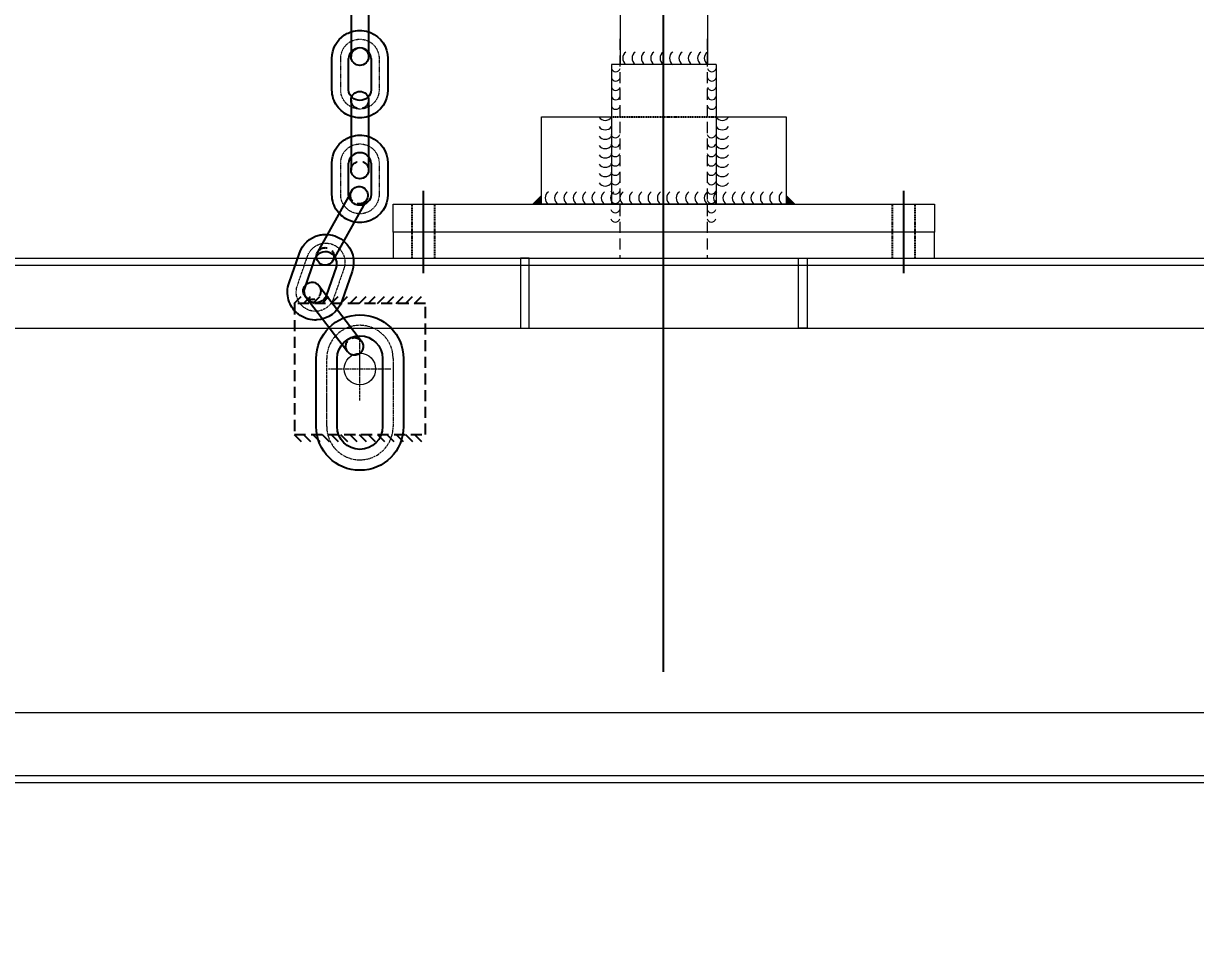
# Model space of a CAD drawing. Header units: inches. Extents: x 702888 to 852715, y 9845 to 271320.
# Drawn here: x 739352 to 740023, y 45810 to 46331 of the extents above; entities that cross this region are included whole.
import ezdxf

# ---------------------------------------------------------------- set-up
doc = ezdxf.new("R2010")
doc.units = ezdxf.units.IN
doc.header["$MEASUREMENT"] = 0
doc.header["$PDMODE"] = 34
for name, pattern in [('CENTER', [2, 1.25, -0.25, 0.25, -0.25]), ('Discontinu', [1, 0.636364, -0.363636]), ('GESTRICHELT2', [9.525, 6.35, -3.175]), ('HIDDEN', [9.525, 6.35, -3.175]), ('MITTE2', [725.805, 483.87, -80.645, 80.645, -80.645])]:
    doc.linetypes.add(name, pattern=pattern)
doc.layers.get('0').update_dxf_attribs({"lineweight": 5})
doc.layers.get('Defpoints').update_dxf_attribs({"lineweight": 5})
for name, color, linetype in [('ATS-MITTE', 1, 'MITTE2'), ('ATS-UNSICHTBAR', 1, 'Discontinu'), ('hl', 92, 'HIDDEN'), ('sl', 210, 'Continuous'), ('sm', 110, 'Continuous')]:
    doc.layers.add(name, color=color, linetype=linetype)
for name, color, linetype, lineweight in [('cl', 6, 'CENTER', 5), ('DUENN', 1, 'Continuous', 0), ('HIDDEN', 252, 'Continuous', 0), ('UNSICHTBAR', 1, 'GESTRICHELT2', 0)]:
    doc.layers.add(name, color=color, linetype=linetype, lineweight=lineweight)
doc.dimstyles.new('D1', dxfattribs={"dimscale": 66, "dimtxt": 2.5, "dimasz": 2.5, "dimexe": 1, "dimexo": 1, "dimgap": 1.25, "dimtad": 1, "dimdec": 0, "dimdsep": 46, "dimtxsty": 'Standard', "dimblk": 'OPEN30', "dimcen": 2.5, "dimclrd": 150, "dimclre": 150, "dimclrt": 140, "dimadec": 0, "dimazin": 0, "dimtfac": 1, "dimtdec": 0, "dimtmove": 0, "dimatfit": 3, "dimfxl": 1, "dimtfill": 1, "dimlwd": 13, "dimlwe": 13, "dimarcsym": 0})

# ---------------------------------------------------------------- blocks, each defined once
blk = doc.blocks.new('TH6U')
for p, q in [((937.91, -179.11), (13937.91, -179.11)), ((977.91, -219.11), (13897.91, -219.11)), ((977.91, -439.11), (13897.91, -439.11)), ((937.91, -479.11), (13937.91, -479.11))]:
    blk.add_line(p, q)
blk.add_lwpolyline([(2592.91, -164.11), (2282.91, -164.11), (2282.91, -179.11), (2592.91, -179.11)], close=True)
at = {"layer": 'HIDDEN'}
for p, q in [((941.91, -183.11), (13933.91, -183.11)), ((941.91, -475.11), (13933.91, -475.11))]:
    blk.add_line(p, q, dxfattribs=at)
blk = doc.blocks.new('A$C32147339')
for p, q in [((-5, 5), (-5, -35)), ((5, 5), (5, -35))]:
    blk.add_line(p, q)
for centre, start, end in [((0, 5), 0, 180), ((0, -35), 180, 0)]:
    blk.add_arc(centre, 5, start, end)
at = {"layer": 'hl'}
for centre, start, end in [((0, 5), 180, 0), ((0, -35), 0, 180)]:
    blk.add_arc(centre, 5, start, end, dxfattribs=at)
blk = doc.blocks.new('A$C0C3E4EC1')
for points in [[(0.1, 34, 0.081144), (-5, 33.2, 0.081144)], [(5, 33.2, 0.078104), (0.1, 34)], [(-6, 32.83, 0.305615), (-16, 18), (-16, 0, 0.305615), (-6, -14.83, 0.305615)], [(-5, 33.2, 0.016645), (-6, 32.83)], [(6, 32.83, 0.016645), (5, 33.2, 0.016645)], [(8.73, 31.41, 0.048173), (6, 32.83, 0.048173)], [(16, 0), (16, 18, 0.253707), (8.73, 31.41, 0.253707)], [(-6.5, 17.91, -0.936997), (6.5, 17.91)], [(-6.5, 0, 0.936997), (6.5, 0)], [(13, -9.32, 0.156804), (16, 0)], [(5.9, -14.87, 0.143757), (13, -9.32, 0.143757)], [(-6, -14.83, 0.016645), (-5, -15.2, 0.016645)], [(-5, -15.2, 0.003283), (-4.8, -15.26)], [(-4.8, -15.26, 0.156898), (5, -15.2, 0.156898)], [(5, -15.2, 0.014928), (5.9, -14.87)]]:
    blk.add_lwpolyline(points, format="xyb")
for points in [[(-6.5, 17.91), (-6.5, 0)], [(6.5, 0), (6.5, 17.91)]]:
    blk.add_lwpolyline(points)
at = {"layer": 'cl', "linetype": 'CENTER', "ltscale": 0.2}
blk.add_lwpolyline([(11, 0), (11, 18, 1), (-11, 18), (-11, 0, 1)], format="xyb", close=True, dxfattribs=at)
blk = doc.blocks.new('_Open30')
at = {"color": 0, "linetype": 'ByBlock', "lineweight": -2}
for p, q in [((-1, 0.2679), (0, 0)), ((0, 0), (-1, -0.2679)), ((0, 0), (-1, 0))]:
    blk.add_line(p, q, dxfattribs=at)
blk = doc.blocks.new('*D595')
at = {"color": 150, "lineweight": 13, "transparency": 16777216}
for p, q in [((738218.59, 46130.88), (738218.59, 42679.91)), ((751218.59, 46130.88), (751218.59, 42679.91)), ((738383.59, 42745.91), (751053.59, 42745.91))]:
    blk.add_line(p, q, dxfattribs=at)
at = {"layer": 'Defpoints', "color": 0, "transparency": 16777216}
for p in [(738218.59, 46196.88), (751218.59, 46196.88), (751218.59, 42745.91)]:
    blk.add_point(p, dxfattribs=at)
at = {"color": 150, "lineweight": 13, "transparency": 16777216, "xscale": 165, "yscale": 165, "zscale": 165, "rotation": 180}
blk.add_blockref('_Open30', (738218.59, 42745.91), dxfattribs=at)
at = {"color": 150, "lineweight": 13, "transparency": 16777216, "xscale": 165, "yscale": 165, "zscale": 165}
blk.add_blockref('_Open30', (751218.59, 42745.91), dxfattribs=at)
at = {"color": 140, "transparency": 16777216, "insert": (744718.59, 42910.91), "char_height": 165, "attachment_point": 5, "bg_fill": 3, "box_fill_scale": 1.25, "bg_fill_color": 256, "bg_fill_true_color": 13158600, "bg_fill_transparency": 0}
blk.add_mtext('13000', dxfattribs=at)

msp = doc.modelspace()

# ---------------------------------------------------------------- hatches: boundary and pattern name
for points in [[(739648.59, 46232.871), (739643.598, 46227.88), (739648.59, 46227.88)], [(739793.583, 46227.882), (739788.592, 46232.874), (739788.592, 46227.882)]]:
    msp.add_hatch(color=256).paths.add_polyline_path(points)
at = {"layer": 'sl'}
h = msp.add_hatch(dxfattribs=at)
h.set_pattern_fill('ANSI31', color=256, scale=30, style=0)
h.set_pattern_definition([(225, (724312.183, 45655.774), (2.6516504, -2.6516504), [])])
h.paths.add_polyline_path([(739580.921, 46175.044), (739580.921, 46171.044), (739505.921, 46171.044), (739505.921, 46175.044)])
h = msp.add_hatch(dxfattribs=at)
h.set_pattern_fill('ANSI31', color=256, scale=30, style=0)
h.set_pattern_definition([(135, (724312.183, 46611.2662), (2.6516504, 2.6516504), [])])
h.paths.add_polyline_path([(739580.921, 46091.996), (739580.921, 46095.996), (739505.921, 46095.996), (739505.921, 46091.996)])

# ---------------------------------------------------------------- linework, layer by layer
for p, q in [((739693.592, 46365.597, 29355.497), (739693.592, 46307.9, 29355.497)), ((739743.592, 46365.597, 29355.497), (739743.592, 46307.9, 29355.497)), ((739748.592, 46307.9, 29355.497), (739688.592, 46307.9, 29355.497)), ((739688.592, 46307.9, 29355.497), (739688.592, 46227.88)), ((739748.592, 46307.9, 29355.497), (739748.592, 46227.88)), ((739648.59, 46232.871), (739643.598, 46227.88)), ((739793.583, 46227.882), (739788.592, 46232.874)), ((739563.592, 46227.88), (739873.592, 46227.88)), ((739563.592, 46211.88), (739563.592, 46227.88)), ((739873.592, 46227.88), (739873.592, 46211.88))]:
    msp.add_line(p, q)
for points in [[(739788.592, 46277.88), (739788.592, 46227.88), (739648.592, 46227.88), (739648.592, 46277.88), (739688.592, 46277.88)], [(739748.592, 46277.88), (739788.592, 46277.88)]]:
    msp.add_lwpolyline(points)
msp.add_circle((739544.593, 46133.52, 460.524), 9)
for centre, start, end in [((739699.389, 46311.435, 29355.497), 125.077661, 234.922339), ((739704.747, 46311.435, 29355.497), 125.077661, 234.922339), ((739710.105, 46311.435, 29355.497), 125.077661, 234.922339), ((739715.463, 46311.435, 29355.497), 125.077661, 234.922339), ((739720.821, 46311.435, 29355.497), 125.077661, 234.922339), ((739726.179, 46311.435, 29355.497), 125.077661, 234.922339), ((739731.537, 46311.435, 29355.497), 125.077661, 234.922339), ((739736.895, 46311.435, 29355.497), 125.077661, 234.922339), ((739742.253, 46311.435, 29355.497), 125.077661, 234.922339), ((739746.089, 46311.435, 29355.497), 125.077661, 234.922339), ((739685.056, 46280.078), 215.077661, 324.922339), ((739685.056, 46274.72), 215.077661, 324.922339), ((739752.127, 46280.078), 215.077661, 324.922339), ((739752.127, 46274.72), 215.077661, 324.922339), ((739685.056, 46269.362), 215.077661, 324.922339), ((739752.127, 46269.362), 215.077661, 324.922339), ((739685.056, 46264.004), 215.077661, 324.922339), ((739752.127, 46264.004), 215.077661, 324.922339), ((739685.056, 46258.646), 215.077661, 324.922339), ((739752.127, 46258.646), 215.077661, 324.922339), ((739685.056, 46253.288), 215.077661, 324.922339), ((739685.056, 46247.93), 215.077661, 324.922339), ((739752.127, 46253.288), 215.077661, 324.922339), ((739752.127, 46247.93), 215.077661, 324.922339), ((739685.056, 46242.572), 215.077661, 324.922339), ((739752.127, 46242.572), 215.077661, 324.922339), ((739654.987, 46231.416), 125.077661, 234.922339), ((739660.345, 46231.416), 125.077661, 234.922339), ((739665.703, 46231.416), 125.077661, 234.922339), ((739671.061, 46231.416), 125.077661, 234.922339), ((739676.419, 46231.416), 125.077661, 234.922339), ((739681.777, 46231.416), 125.077661, 234.922339), ((739687.135, 46231.416), 125.077661, 234.922339), ((739692.493, 46231.416), 125.077661, 234.922339), ((739697.851, 46231.416), 125.077661, 234.922339), ((739703.209, 46231.416), 125.077661, 234.922339), ((739708.567, 46231.416), 125.077661, 234.922339), ((739713.925, 46231.416), 125.077661, 234.922339), ((739719.283, 46231.416), 125.077661, 234.922339), ((739724.641, 46231.416), 125.077661, 234.922339), ((739729.999, 46231.416), 125.077661, 234.922339), ((739735.357, 46231.416), 125.077661, 234.922339), ((739740.715, 46231.416), 125.077661, 234.922339), ((739746.073, 46231.416), 125.077661, 234.922339), ((739751.431, 46231.416), 125.077661, 234.922339), ((739756.789, 46231.416), 125.077661, 234.922339), ((739762.147, 46231.416), 125.077661, 234.922339), ((739767.505, 46231.416), 125.077661, 234.922339), ((739772.863, 46231.416), 125.077661, 234.922339), ((739778.221, 46231.416), 125.077661, 234.922339), ((739783.579, 46231.416), 125.077661, 234.922339), ((739788.937, 46231.416), 125.077661, 234.922339)]:
    msp.add_arc(centre, 4.32, start, end)
at = {"layer": 'ATS-MITTE', "ltscale": 2}
for p, q in [((739718.246, 46498.562, 29355.497), (739718.246, 45960.071, 29355.497)), ((739581.092, 46188.361), (739581.092, 46235.566)), ((739856.092, 46188.361), (739856.092, 46235.566))]:
    msp.add_line(p, q, dxfattribs=at)
at = {"layer": 'ATS-UNSICHTBAR'}
for p, q in [((739574.592, 46196.881), (739574.592, 46227.88)), ((739587.592, 46196.881), (739587.592, 46227.88)), ((739849.592, 46196.881), (739849.592, 46227.88)), ((739862.592, 46196.881), (739862.592, 46227.88))]:
    msp.add_line(p, q, dxfattribs=at)
msp.add_lwpolyline([(739688.592, 46277.88), (739748.592, 46277.88)], dxfattribs=at)
at = {"layer": 'cl'}
for p, q in [((739544.593, 46115.52, 460.524), (739544.593, 46151.52, 460.524)), ((739526.593, 46133.52, 460.524), (739562.593, 46133.52, 460.524))]:
    msp.add_line(p, q, dxfattribs=at)
at = {"layer": 'cl', "elevation": 460.524}
msp.add_lwpolyline([(739525.59, 46100.52), (739525.59, 46139.52, -1), (739563.59, 46139.52), (739563.59, 46100.52, -1)], format="xyb", close=True, dxfattribs=at)
at = {"layer": 'DUENN'}
for centre in [(739691.092, 46306.247, 29355.497), (739746.092, 46306.247, 29355.497), (739691.092, 46300.889, 29355.497), (739746.092, 46300.889, 29355.497), (739691.092, 46295.531, 29355.497), (739746.092, 46295.531, 29355.497), (739691.092, 46290.173, 29355.497), (739746.092, 46290.173, 29355.497), (739691.092, 46284.815, 29355.497), (739746.092, 46284.815, 29355.497), (739690.87, 46268.438), (739745.87, 46268.438), (739690.87, 46263.08), (739745.87, 46263.08), (739690.87, 46257.722), (739690.87, 46252.364), (739745.87, 46257.722), (739745.87, 46252.364), (739690.87, 46247.006), (739745.87, 46247.006), (739690.87, 46241.648), (739745.87, 46241.648), (739690.87, 46236.29), (739745.87, 46236.29), (739690.87, 46230.932), (739690.87, 46225.574), (739745.87, 46230.932), (739745.87, 46225.574), (739690.87, 46220.216), (739745.87, 46220.216)]:
    msp.add_arc(centre, 2.619, 197.36982, 342.63018, dxfattribs=at)
at = {"layer": 'hl'}
for p, q in [((739582.093, 46171.02, 460.524), (739507.093, 46171.02, 460.524)), ((739507.093, 46171.02, 460.524), (739507.093, 46096.02, 460.524)), ((739582.093, 46096.02, 460.524), (739582.093, 46171.02, 460.524)), ((739507.093, 46096.02, 460.524), (739582.093, 46096.02, 460.524))]:
    msp.add_line(p, q, dxfattribs=at)
at = {"layer": 'sm', "elevation": 460.524}
for points in [[(739519.59, 46100.52), (739519.59, 46139.52, -1), (739569.59, 46139.52), (739569.59, 46100.52, -1)], [(739531.59, 46100.52), (739531.59, 46139.52, -1), (739557.59, 46139.52), (739557.59, 46100.52, -1)]]:
    msp.add_lwpolyline(points, format="xyb", close=True, dxfattribs=at)
at = {"layer": 'UNSICHTBAR'}
for p, q in [((739693.37, 46322.572, 14908.011), (739693.37, 46196.881)), ((739743.37, 46322.572, 14908.011), (739743.37, 46196.881))]:
    msp.add_line(p, q, dxfattribs=at)

# ---------------------------------------------------------------- block references
msp.add_blockref('TH6U', (737280.685, 46375.985))
at = {"layer": 'sm', "xscale": -1}
for name, p in [('A$C32147339', (739544.59, 46347.308, 29355.497)), ('A$C0C3E4EC1', (739544.59, 46293.309, 29355.497)), ('A$C32147339', (739544.59, 46282.403, 14908.011)), ('A$C0C3E4EC1', (739544.59, 46233.34, 460.524))]:
    msp.add_blockref(name, p, dxfattribs=at)
for name, p, rotation in [('A$C32147339', (739541.709, 46228.597, 460.524), 331.0067207476882), ('A$C0C3E4EC1', (739519.122, 46177.548, 460.524), 340.8381332882055), ('A$C32147339', (739520.211, 46174.232, 460.524), 37.55217973591915)]:
    msp.add_blockref(name, p, dxfattribs=dict(at, rotation=rotation))

# ---------------------------------------------------------------- next in the draw order: dimensions: what is measured, and where the dimension line sits
dim = msp.add_linear_dim(base=(751218.592, 42745.906), p1=(738218.592, 46196.88), p2=(751218.592, 46196.88), dimstyle='D1')
dim.commit()
dim.dimension.update_dxf_attribs({"geometry": '*D595', "text_midpoint": (744718.592, 42910.906)})

# ---------------------------------------------------------------- next in the draw order: linework, layer by layer
for points in [[(739641.519, 46196.88), (739636.519, 46196.88), (739636.519, 46156.88), (739641.519, 46156.88)], [(739795.665, 46196.88), (739800.665, 46196.88), (739800.665, 46156.88), (739795.665, 46156.88)]]:
    msp.add_lwpolyline(points, close=True)

doc.saveas('drawing.dxf')
